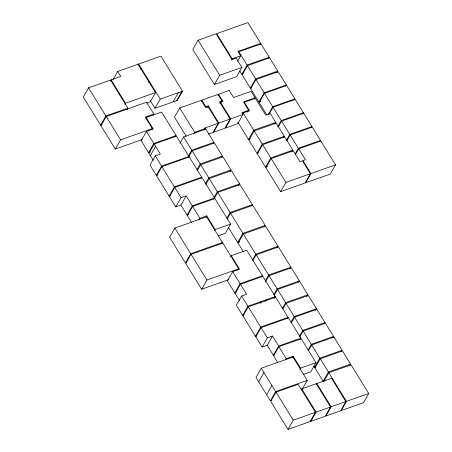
<?xml version="1.0" encoding="UTF-8"?>
<svg xmlns="http://www.w3.org/2000/svg" width="452" height="452" viewBox="0 0 452 452"><rect width="100%" height="100%" fill="white"/><g stroke="black" fill="none" stroke-linecap="round" stroke-linejoin="round"><path stroke-width="0.68" d="M126.882 109.892L127.865 108.164L110.554 80.055L88.547 87.835L83.292 97.056L100.604 125.164L101.898 124.707M110.452 81.015L111.107 79.863L120.752 76.45L117.667 71.444L138.035 64.24L155.511 92.609L150.25 101.83L146.99 102.983M113.062 79.512L117.667 71.444M100.604 125.164L105.864 115.944L127.865 108.164M153.183 115.237L153.838 114.085L146.555 102.259L106.22 116.52L100.96 125.741L115.322 149.058L142.403 139.487M137.99 65.178L138.651 64.026L160.923 56.15L182.523 91.219L177.269 100.434L154.991 108.31L150.177 100.497M140.787 69.721L141.448 68.568M124.842 104.372L125.498 103.22L155.511 92.609M148.482 82.207L149.137 81.055M115.322 149.058L120.582 139.837L152.284 128.628L145.205 117.136L153.838 114.085M154.991 108.31L160.251 99.095L182.523 91.219M198.066 40.222L192.806 49.443L214.417 84.518L236.656 76.654L241.916 67.433L236.159 58.093L231.989 59.568L216.141 33.832L198.066 40.222L219.678 75.298L214.417 84.518M175.449 136.736L176.105 135.583L161.607 112.039L146.177 117.497L153.273 129.012L146.425 131.43L141.165 140.651L148.572 152.674L150.539 151.979M151.629 129.78L152.284 128.628M173.099 101.909L178.354 92.688M176.591 100.689L181.851 91.468M148.572 152.674L153.833 143.459L176.105 135.583M188.314 157.618L188.97 156.465L176.461 136.159L154.194 144.03L148.94 153.251L153.279 160.313M150.375 155.607L155.635 146.386L154.194 144.03M208.378 134.097L212.977 132.47L218.237 123.249L207.999 106.632L205.575 107.491L201.191 100.367L179.732 107.955L174.472 117.175L186.173 136.171M155.635 146.386L160.347 154.042L155.251 155.844L149.991 165.065L156.341 175.365L157.641 174.907M156.341 175.365L161.601 166.15L188.97 156.465M201.083 178.354L201.745 177.201L189.281 156.968L161.906 166.647L156.646 175.868L169.11 196.1L170.415 195.637M201.146 101.304L201.801 100.152L217.932 94.445L221.966 100.994L221.31 102.146M179.964 143.301L183.58 136.962L205.829 129.097L213.982 142.329L213.327 143.482M231.52 59.952L232.181 58.8L240.656 55.805L237.95 51.409L260.702 43.364L247.905 22.6L216.683 33.64L232.181 58.8M207.248 107.576L208.236 105.847L218.824 123.04L213.564 132.261L224.876 128.261L230.136 119.045L219.542 101.847L221.966 100.994M194.066 133.447L194.722 132.295L205.462 128.498L205.095 127.899L218.237 123.249M217.887 95.383L218.548 94.231L229.243 90.451L233.599 97.525L251.075 91.349L255.064 97.824L254.408 98.977M237.695 60.986L240.656 55.805M188.444 155.957L191.733 150.194L213.982 142.329M204.434 129.052L205.095 127.899M188.179 157.742L192.123 150.827L214.372 142.962L222.463 156.093L221.808 157.245M204.479 130.227L205.462 128.498M219.853 103.361L220.508 102.208L222.932 101.355L218.548 94.231M169.11 196.1L174.37 186.879L201.745 177.201M192.303 205.852L214.547 197.987L202.1 177.777L174.726 187.456L169.466 196.677L175.755 206.88L180.879 205.067L186.139 195.846L192.303 205.852L187.043 215.073L180.879 205.067M239.667 70.794L241.803 74.252L247.058 65.031L269.222 57.201L261.053 43.94L238.893 51.777L247.058 65.031M276.799 72.828L277.782 71.1L269.607 57.822L247.442 65.659L242.182 74.879L250.323 88.089L251.628 87.631M260.041 44.516L260.702 43.364M175.755 206.88L181.015 197.66L186.139 195.846M196.925 169.726L200.213 163.963L222.463 156.093M197.377 170.455L200.665 164.697L222.915 156.827L231.006 169.958L230.017 171.687M242.939 114.514L230.746 118.825L225.486 128.046L237.679 123.735L242.939 114.514L241.814 112.695L248.611 110.294L243.458 101.932L255.064 97.824M250.323 88.089L255.578 78.868L277.782 71.1M285.658 86.1L286.314 84.948L278.149 71.693L255.985 79.529L250.73 88.745L258.894 101.999L260.849 101.31M268.561 58.353L269.222 57.201M221.74 243.645L222.401 242.492L206.587 216.824L174.884 228.034L169.624 237.255L185.439 262.923L186.761 262.454M242.447 114.124L243.103 112.972L249.572 110.683L244.346 102.197L255.357 98.304L265.748 115.175L270.33 113.559L275.765 122.385L274.782 124.114M205.468 183.591L208.751 177.828L231.006 169.958M218.276 235.803L225.362 233.3L230.622 224.079L214.903 198.564L192.654 206.434L187.394 215.655L191.778 222.768M205.92 184.326L209.203 178.563L231.458 170.692L239.588 183.891L238.599 185.619M247.628 112.023L248.611 110.294M258.894 101.999L264.154 92.784L286.314 84.948M294.229 100.016L294.885 98.864L286.681 85.541L264.522 93.378L259.262 102.593L266.753 114.757M198.97 220.022L199.959 218.293L206.756 215.886L215.169 229.543L214.508 230.695M214.05 197.524L217.339 191.761L239.588 183.891M213.892 199.14L217.745 192.428L240.001 184.557L252.369 204.637L251.713 205.79M237.848 122.193L248.459 139.402L253.719 130.182L275.765 122.385M283.653 137.408L284.308 136.255L276.217 123.119L254.171 130.916L248.911 140.137L257.002 153.268L258.295 152.81M206.101 217.039L206.756 215.886M268.126 114.763L272.725 106.7L294.885 98.864M269.104 114.136L273.048 107.22L295.212 99.389L303.416 112.712L302.761 113.864M185.439 262.923L190.699 253.702L222.401 242.492M237.972 269.951L238.633 268.799L222.819 243.131L191.094 254.346L185.834 263.567L201.648 289.235L228.746 279.652M257.002 153.268L262.262 144.047L284.308 136.255M291.862 151.849L292.851 150.12L284.703 136.894L262.657 144.691L257.397 153.912L265.544 167.133L267.488 166.449M277.641 126.888L281.257 120.548L303.416 112.712M278.313 126.871L281.602 121.108L303.761 113.271L311.948 126.56L311.292 127.713M226.831 218.271L230.113 212.508L252.369 204.637M227.266 218.977L230.554 213.214L252.804 205.344L265.183 225.441L264.522 226.593M265.544 167.133L270.804 157.917L292.851 150.12M271.211 158.579L265.951 167.799L280.63 191.625L305.151 182.958L310.405 173.737L302.456 160.827L299.987 161.697L293.258 150.782L271.211 158.579L285.89 182.405L280.63 191.625M286.5 140.16L289.788 134.397L311.948 126.56M201.648 289.235L206.909 280.014L238.633 268.799M286.856 140.736L290.144 134.973L312.304 127.136L320.491 140.425L319.835 141.578M228.571 227.751L237.673 242.526L242.927 233.305L265.183 225.441M277.042 248.024L278.031 246.295L265.623 226.158L243.368 234.023L238.114 243.244L243.221 251.538M230.61 256.826L231.266 255.674L246.719 250.21L262.465 275.771L261.81 276.923M295.043 154.025L298.331 148.262L320.491 140.425M295.399 154.601L298.687 148.838L320.847 141.001L335.537 164.85L330.276 174.071L305.648 182.783L310.908 173.562L335.537 164.85M231.266 255.674L239.605 269.211L232.661 271.663L227.401 280.884L234.808 292.907L236.125 292.444M252.493 259.928L255.775 254.165L278.031 246.295M252.888 260.572L256.177 254.809L278.426 246.945L290.879 267.155L289.89 268.883M234.808 292.907L240.068 283.686L262.465 275.771M274.285 298.286L275.268 296.557L262.821 276.347L240.424 284.263L235.164 293.484L239.515 300.546M240.424 284.263L246.589 294.269L241.611 296.032L236.351 305.253L242.639 315.456L243.922 315.01M242.639 315.456L247.899 306.236L275.268 296.557M287.432 318.519L288.088 317.366L275.68 297.224L248.267 306.835L243.006 316.055L255.459 336.265L256.759 335.802M265.341 280.782L268.629 275.019L290.879 267.155M265.42 282.025L269.036 275.686L291.291 267.821L299.382 280.952L298.721 282.104M260.38 303.269L261.369 301.541M265.081 301.541L266.07 299.812M273.839 294.585L277.127 288.822L299.382 280.952M274.251 295.252L277.539 289.489L299.789 281.619L307.88 294.755L306.897 296.484M274.251 297.84L274.906 296.687M255.459 336.265L260.714 327.045L288.088 317.366M299.908 339.881L300.896 338.152L288.444 317.942L261.07 327.621L255.815 336.842L262.115 347.074L267.234 345.26L272.494 336.039L278.641 346.023L273.381 355.244L267.234 345.26M282.342 308.383L285.63 302.62L307.88 294.755M282.794 309.117L286.076 303.354L308.332 295.484L316.485 308.722L315.502 310.451M262.115 347.074L267.375 337.853L272.494 336.039M301.959 389.641L307.219 380.42L292.986 357.029L261.262 368.244L256.001 377.465L270.375 400.805L271.692 400.342M290.947 322.355L294.235 316.592L316.485 308.722M291.32 322.96L294.608 317.197L316.858 309.326L325.005 322.547L324.344 323.7M258.691 381.833L263.951 372.612M303.654 374.392L310.739 371.889L315.999 362.668L301.264 338.751L278.867 346.673L273.607 355.893L277.681 362.504M285.619 359.848L286.274 358.696L293.218 356.244L300.54 368.131L299.885 369.284M299.467 336.181L302.75 330.418L325.005 322.547M266.635 394.726L271.895 385.505M299.874 336.847L303.162 331.084L325.412 323.214L333.559 336.441L332.904 337.593M292.229 357.973L293.218 356.244M270.375 400.805L275.635 391.585L307.219 380.42M275.991 392.161L270.731 401.382L287.992 429.4L310.134 421.569L315.389 412.354L298.128 384.33L275.991 392.161L293.252 420.179L287.992 429.4M308.021 350.068L311.309 344.305L333.559 336.441M308.417 350.712L311.705 344.949L333.955 337.079L342.074 350.26L341.091 351.989M301.122 389.974L301.778 388.822L316.214 383.72L330.548 406.992L325.293 416.213L310.857 421.315L310.123 420.123M313.824 366.148L314.564 367.352L319.824 358.131L342.074 350.26M349.972 365.301L350.628 364.148L342.486 350.927L320.231 358.798L314.976 368.013L323.118 381.234L325.078 380.539M316.168 384.658L316.824 383.505L331.531 378.301L345.87 401.574L340.61 410.795L325.903 415.993L331.163 406.777L345.87 401.574M323.118 381.234L328.378 372.013L350.628 364.148M323.881 381.369L328.813 372.725L351.068 364.854L368.708 393.5L363.453 402.721L341.198 410.585L346.458 401.365L368.708 393.5M310.857 421.315L316.117 412.094L330.548 406.992M219.678 75.298L241.916 67.433M241.803 74.252L243.103 73.795M208.236 105.847L205.829 106.695L201.801 100.152M218.824 123.04L230.136 119.045M248.459 139.402L250.402 138.713M187.043 215.073L188.348 214.61M285.89 182.405L310.405 173.737M215.169 229.543L230.622 224.079M237.673 242.526L239.633 241.831M278.641 346.023L300.896 338.152M273.381 355.244L274.692 354.78M300.54 368.131L315.999 362.668M314.564 367.352L315.875 366.888M293.252 420.179L315.389 412.354M247.442 65.659L255.578 78.868M255.985 79.529L264.154 92.784M264.522 93.378L272.725 106.7M273.048 107.22L281.257 120.548M281.602 121.108L289.788 134.397M290.144 134.973L298.331 148.262M298.687 148.838L305.422 159.776L302.953 160.652L310.908 173.562M243.103 112.972L253.719 130.182M254.171 130.916L262.262 144.047M262.657 144.691L270.804 157.917M220.508 102.208L230.746 118.825M179.732 107.955L194.722 132.295M138.651 64.026L160.251 99.095M183.58 136.962L191.733 150.194M192.123 150.827L200.213 163.963M200.665 164.697L208.751 177.828M209.203 178.563L217.339 191.761M217.745 192.428L230.113 212.508M230.554 213.214L242.927 233.305M243.368 234.023L255.775 254.165M256.177 254.809L268.629 275.019M269.036 275.686L277.127 288.822M277.539 289.489L285.63 302.62M286.076 303.354L294.235 316.592M294.608 317.197L302.75 330.418M303.162 331.084L311.309 344.305M311.705 344.949L319.824 358.131M320.231 358.798L328.378 372.013M328.813 372.725L346.458 401.365M316.824 383.505L331.163 406.777M146.425 131.43L153.833 143.459M192.654 206.434L199.959 218.293M232.661 271.663L240.068 283.686M278.867 346.673L286.274 358.696M301.778 388.822L316.117 412.094M111.107 79.863L125.498 103.22M155.251 155.844L161.601 166.15M161.906 166.647L174.37 186.879M174.726 187.456L181.015 197.66M241.611 296.032L247.899 306.236M248.267 306.835L260.714 327.045M261.07 327.621L267.375 337.853M88.547 87.835L105.864 115.944M106.22 116.52L120.582 139.837M174.884 228.034L190.699 253.702M191.094 254.346L206.909 280.014M261.262 368.244L275.635 391.585"/></g></svg>
